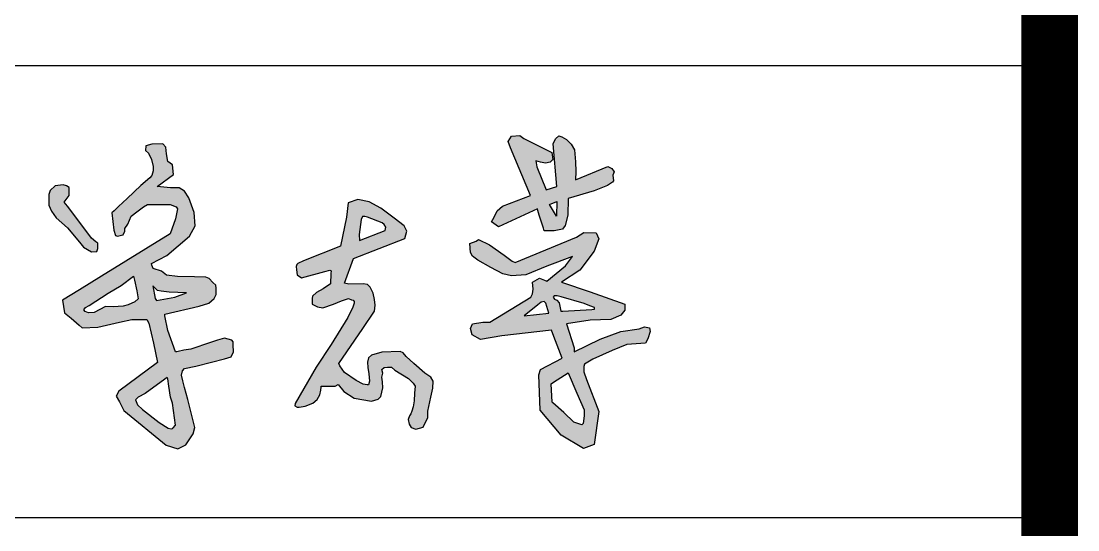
# Model space of a CAD drawing. Header units: inches. Extents: x -1293886 to -986005, y -15154 to 203628.
# Drawn here: x -988826 to -986955, y -2175 to -1275 of the extents above; entities that cross this region are included whole.
import ezdxf

# ---------------------------------------------------------------- set-up
doc = ezdxf.new("R2010")
doc.units = ezdxf.units.IN
doc.header["$LTSCALE"] = 100
doc.header["$MEASUREMENT"] = 0
doc.layers.get('0').update_dxf_attribs({"color": 252})
doc.layers.add('TK', color=142, linetype='Continuous')

# ---------------------------------------------------------------- blocks, each defined once
blk = doc.blocks.new('A$C05385F37')
at = {"layer": 'TK'}
for p, q in [((-8000, -28200), (-1000, -28200)), ((-8000, -29000), (-1000, -29000))]:
    blk.add_line(p, q, dxfattribs=at)

msp = doc.modelspace()

# ---------------------------------------------------------------- hatches: boundary and pattern name
h = msp.add_hatch(color=4)
h.dxf.hatch_style = 1
h.paths.add_polyline_path([(-987778.7, -1560.2), (-987777.4, -1557.6), (-987778.1, -1547.7), (-987776.1, -1541.8), (-987780, -1535.9), (-987787.3, -1532.6), (-987844.4, -1556.2), (-987843.8, -1541.1), (-987844.4, -1524.1), (-987846.4, -1503.1), (-987852.3, -1493.2), (-987860.2, -1484.7), (-987868.7, -1480.1), (-987874, -1478.1), (-987879.9, -1483.4), (-987883.8, -1492.5), (-987877.3, -1568.1), (-987896.3, -1574), (-987912.7, -1533.3), (-987914.6, -1522.3), (-987906.2, -1524.7), (-987897.6, -1526.7), (-987889.1, -1524.7), (-987884.5, -1520.1), (-987886.5, -1507.7), (-987935.7, -1482.7), (-987943, -1477.4), (-987957.4, -1478.8), (-987963.3, -1488), (-987959.7, -1499.4), (-987923.9, -1583.8), (-987973.8, -1602.9), (-987983, -1610.8), (-987988.3, -1621.9), (-987992.9, -1630.5), (-987980.4, -1639), (-987911.4, -1607.5), (-987910.8, -1610.1), (-987908.9, -1618.6), (-987901.2, -1641.8), (-987899.6, -1646.2), (-987881.9, -1646.2), (-987867.4, -1643.6), (-987862.8, -1637), (-987858.2, -1618.6), (-987857.6, -1589.1), (-987811.6, -1575.3), (-987787.9, -1566.1)])
h.paths.add_polyline_path([(-987877.7, -1594.6), (-987878.1, -1620.3), (-987890.5, -1599.5)], flags=16)
h = msp.add_hatch(color=4)
h.dxf.hatch_style = 1
h.paths.add_polyline_path([(-988743.8, -1602.9), (-988749.2, -1595.7), (-988740.7, -1583.9), (-988740.7, -1569.8), (-988745.2, -1566.7), (-988751.2, -1564.8), (-988765.5, -1566.8), (-988774.5, -1574.8), (-988776.9, -1582.1), (-988776.7, -1600.8), (-988772.1, -1611.3), (-988763.9, -1623), (-988743.3, -1641), (-988722.3, -1666.5), (-988715.3, -1675.1), (-988701.3, -1683.4), (-988691.8, -1682.8), (-988689.8, -1677.8), (-988689.8, -1672.3), (-988689.8, -1667.9), (-988693.4, -1665.9), (-988701.3, -1659), (-988732.6, -1617.6)])
h.paths.add_polyline_path([(-988528.8, -1588.1), (-988536.4, -1576.2), (-988545.8, -1570.3), (-988561, -1570.3), (-988584.8, -1567.9), (-988556.2, -1546.7), (-988557.7, -1529.5), (-988565.9, -1523.5), (-988568.1, -1510.1), (-988569.6, -1498.1), (-988574.9, -1492.2), (-988594.3, -1492.9), (-988604.8, -1495.9), (-988605.5, -1504.1), (-988600.3, -1508.6), (-988595.1, -1519.8), (-988592.1, -1532.5), (-988592.1, -1540), (-988594.3, -1548.2), (-988598, -1552.7), (-988613.7, -1566.1), (-988637.7, -1589.3), (-988653.4, -1603.5), (-988660.8, -1610.9), (-988665.3, -1614.7), (-988661.6, -1645.3), (-988658.6, -1654.3), (-988654.9, -1655.5), (-988648.1, -1654.2), (-988645.3, -1653.3), (-988642, -1646.9), (-988642, -1642), (-988637, -1634.6), (-988630.8, -1620.1), (-988620.7, -1612.7), (-988609, -1604.1), (-988601.8, -1599.4), (-988590.6, -1599.4), (-988576.1, -1599.4), (-988567.9, -1599.4), (-988561.6, -1599.4), (-988551.3, -1603.9), (-988549, -1607.4), (-988552.6, -1625.3), (-988562.1, -1651.3), (-988683.6, -1726.6), (-988722.3, -1750.6), (-988752.3, -1769.2), (-988748.7, -1791.3), (-988737.3, -1801), (-988722.8, -1813.3), (-988717.4, -1817.9), (-988689.7, -1816.5), (-988651.3, -1807.9), (-988629.9, -1803.1), (-988607.8, -1803.1), (-988603.2, -1803.1), (-988599.4, -1809.7), (-988591.6, -1844.8), (-988584, -1879.3), (-988653, -1930.2), (-988657.3, -1938.6), (-988651.8, -1948.9), (-988643.7, -1964), (-988568.7, -2025.3), (-988548.3, -2031.9), (-988534, -2024.8), (-988521.3, -2005.5), (-988518, -1994.1), (-988524.7, -1968.3), (-988530.7, -1944.8), (-988536.2, -1923.6), (-988539.3, -1911.6), (-988541.9, -1901.4), (-988540.2, -1893.9), (-988536.4, -1889.6), (-988516.3, -1885.7), (-988488.5, -1878.5), (-988465.8, -1872.9), (-988453.9, -1869.5), (-988450, -1860.5), (-988450.5, -1848.1), (-988450.5, -1842.6), (-988452.6, -1840), (-988459, -1837.9), (-988465.8, -1836.2), (-988477.8, -1840), (-988499.6, -1846.9), (-988516.3, -1852.8), (-988525.3, -1855.8), (-988537.7, -1857.5), (-988547.5, -1859.7), (-988550.1, -1860.1), (-988552.6, -1860.5), (-988565.9, -1822.9), (-988571.5, -1793.7), (-988510.8, -1779.5), (-988493.3, -1774.5), (-988483.9, -1765.8), (-988480.2, -1759), (-988480.2, -1747.6), (-988481.2, -1742.6), (-988486.6, -1737.6), (-988492.6, -1730.5), (-988499, -1728.5), (-988518.5, -1727.8), (-988548.7, -1727.2), (-988568.4, -1724.5), (-988577, -1717.5), (-988592, -1712.7), (-988595.1, -1704.3), (-988567.8, -1690.1), (-988527.5, -1655.5), (-988517.8, -1637.7), (-988519.4, -1613.6)])
h.paths.add_polyline_path([(-988592.6, -1743.5), (-988584.4, -1752.1), (-988577.5, -1753), (-988563.6, -1755), (-988533, -1756), (-988553.3, -1763.5), (-988586.1, -1769.3), (-988588.4, -1765.8)], flags=16)
h.paths.add_polyline_path([(-988626.9, -1726.3), (-988625.1, -1733.4), (-988620.6, -1752.5), (-988618.4, -1766.7), (-988624.2, -1772), (-988636.2, -1777.4), (-988645, -1779.6), (-988662.8, -1780.9), (-988676.1, -1780.2), (-988696.5, -1790.7), (-988706.3, -1791.5), (-988712.1, -1788.9), (-988714.7, -1785.8), (-988711.6, -1782.2), (-988705, -1778.2), (-988671.7, -1756.5), (-988648.6, -1743.2)], flags=16)
h.paths.add_polyline_path([(-988567.2, -1905.9), (-988565.9, -1908), (-988564.5, -1921), (-988561.1, -1940.8), (-988557.7, -1951), (-988552.2, -1990), (-988556.7, -1994.7), (-988558.9, -1997.1), (-988565.2, -1995.4), (-988581.6, -1985.2), (-988611, -1962.6), (-988619.8, -1954.4), (-988623.3, -1945.6), (-988618.5, -1940.8), (-988606.2, -1934), (-988590.5, -1923)], flags=16)
h = msp.add_hatch(color=4)
h.dxf.hatch_style = 1
h.paths.add_polyline_path([(-988200.2, -1767.6), (-988202.5, -1756.7), (-988207.7, -1745.9), (-988212.8, -1741.3), (-988220.2, -1740.2), (-988245.4, -1740.7), (-988253.3, -1739), (-988237.5, -1695.2), (-988146.2, -1660), (-988143, -1646.6), (-988147.5, -1637.6), (-988165.6, -1624.1), (-988189.1, -1606), (-988209.8, -1595.2), (-988229.7, -1590.7), (-988246.9, -1597), (-988249.6, -1622.3), (-988260.4, -1673.7), (-988325.8, -1699.4), (-988335.6, -1703.8), (-988337.8, -1706), (-988338.7, -1709.6), (-988338.2, -1715.3), (-988337.2, -1724.3), (-988329.4, -1729.3), (-988288.3, -1718.3), (-988279.5, -1716.1), (-988276.9, -1717.2), (-988277.3, -1721.9), (-988278, -1739.9), (-988291.2, -1748.7), (-988302.6, -1755.3), (-988309.9, -1761.9), (-988310.3, -1766.3), (-988310.3, -1775.8), (-988301.1, -1780.9), (-988291.6, -1782.4), (-988272.9, -1776.2), (-988258.6, -1770.3), (-988253.1, -1768.1), (-988246.1, -1766.3), (-988240.6, -1768.1), (-988238.1, -1768.9), (-988235.9, -1771.4), (-988236.2, -1774), (-988238.8, -1781.3), (-988247.2, -1799.6), (-988276.6, -1847.6), (-988303.7, -1887.6), (-988340.4, -1951.9), (-988340.9, -1956.2), (-988337.3, -1958), (-988333.8, -1958), (-988322.9, -1956.5), (-988309.4, -1951.1), (-988301.6, -1944.5), (-988296.8, -1936.2), (-988295.2, -1928.3), (-988294.5, -1922.7), (-988294.6, -1921), (-988269.9, -1921.4), (-988264.7, -1918.2), (-988254.3, -1930.5), (-988236.1, -1942.2), (-988205.6, -1947.4), (-988193.9, -1944.1), (-988188.7, -1939.6), (-988185.5, -1924), (-988186.1, -1913.6), (-988187.4, -1905.2), (-988185.5, -1898), (-988187.4, -1891.6), (-988182.9, -1888.3), (-988177.1, -1887.7), (-988169.9, -1887.7), (-988164.1, -1892.8), (-988140.2, -1907.6), (-988131.6, -1915.6), (-988128.2, -1921.3), (-988129.3, -1933.3), (-988129.9, -1947), (-988131.6, -1957.9), (-988133.9, -1965.3), (-988135.6, -1969.9), (-988138.5, -1973.9), (-988140.8, -1980.2), (-988139.1, -1988.2), (-988135.1, -1994.5), (-988127, -1997.3), (-988113.9, -1993.9), (-988105.9, -1976.8), (-988105.9, -1965.3), (-988100.2, -1940.8), (-988096.7, -1924.8), (-988096.2, -1912.2), (-988100.2, -1905.3), (-988111, -1897.9), (-988130.5, -1880.8), (-988144.2, -1868.8), (-988149.3, -1861.9), (-988154.5, -1859.6), (-988187.1, -1860.7), (-988205.4, -1866.5), (-988210.5, -1871), (-988212.8, -1878.5), (-988211.7, -1888.2), (-988210, -1899.6), (-988208.8, -1912.2), (-988210.5, -1918.5), (-988213.4, -1919), (-988220.2, -1917.3), (-988232.8, -1911), (-988253.4, -1896.8), (-988261.4, -1885.3), (-988263.1, -1881.3), (-988220.8, -1819), (-988200.2, -1788.2), (-988199.1, -1777.9)])
h.paths.add_polyline_path([(-988226.6, -1663.1), (-988227.1, -1652.7), (-988224, -1626.5), (-988221.7, -1621.2), (-988217.4, -1620.8), (-988212.8, -1621.9), (-988186.5, -1632.4), (-988182.8, -1635), (-988180.4, -1640), (-988181, -1645.7)], flags=16)
h = msp.add_hatch(color=4)
h.dxf.hatch_style = 1
h.paths.add_polyline_path([(-987811.2, -1682.2), (-987803.2, -1660.6), (-987807.7, -1650.1), (-987829.8, -1649.1), (-987842.4, -1657.6), (-987951.4, -1702.3), (-987956.5, -1699.8), (-987970.5, -1689.3), (-987996.9, -1671.1), (-988016.3, -1661.9), (-988020.4, -1664.6), (-988031.5, -1668.6), (-988030.5, -1684.8), (-988026.5, -1690.9), (-988017.4, -1697.9), (-987994.2, -1711.1), (-987972.9, -1722.2), (-987957.8, -1726.2), (-987932.5, -1724.2), (-987895.1, -1709), (-987849.6, -1691.9), (-987861.8, -1708), (-987895.1, -1735.3), (-987899.1, -1733.3), (-987908.2, -1730.3), (-987920.4, -1737.3), (-987919.4, -1749.5), (-987920.4, -1757.5), (-987923.4, -1763.6), (-987996.2, -1808), (-988008.3, -1808), (-988026.5, -1811.1), (-988030.5, -1819.2), (-988027.5, -1830.3), (-988012.3, -1838.4), (-987974.9, -1832.3), (-987887, -1822.2), (-987883, -1833.3), (-987867.8, -1871.7), (-987906.2, -1891.9), (-987909.3, -1901), (-987907.2, -1963.6), (-987869.8, -2008.1), (-987830.4, -2031.3), (-987811.2, -2024.2), (-987803.3, -1966), (-987825.1, -1909.5), (-987829.9, -1895.8), (-987829.9, -1886.2), (-987828.3, -1882.1), (-987813.9, -1873.3), (-987779.3, -1858), (-987753.6, -1847.6), (-987720.6, -1845.2), (-987716.6, -1837.1), (-987712.5, -1824.3), (-987713.3, -1817.8), (-987722.2, -1816.2), (-987731.8, -1819.4), (-987764, -1824.3), (-987801, -1837.9), (-987846.8, -1860.4), (-987846.8, -1853.2), (-987860.5, -1810.6), (-987818.7, -1804.2), (-987781.7, -1803.4), (-987764, -1795.3), (-987756.8, -1786.5), (-987756.8, -1776), (-987818.7, -1754.3), (-987869, -1737), (-987836.8, -1715.9)])
h.paths.add_polyline_path([(-987828.8, -1775.1), (-987819, -1778.8), (-987811, -1781.9), (-987811, -1785), (-987815.4, -1785.3), (-987867, -1788.4), (-987870.2, -1788.4), (-987873.1, -1773.8), (-987877.7, -1769.2), (-987881.8, -1766.9), (-987883.9, -1763.8), (-987882.4, -1761.3), (-987876.7, -1761.3), (-987869.9, -1763.3)], flags=16)
h.paths.add_polyline_path([(-987896.7, -1774.1), (-987891.5, -1792), (-987935.4, -1796.4), (-987910.9, -1777.4), (-987905.4, -1772.7), (-987900, -1771.6)], flags=16)
h.paths.add_polyline_path([(-987857.6, -1897.3), (-987842, -1933.4), (-987829.3, -1962.9), (-987828.8, -1973.4), (-987830.6, -1986.9), (-987833.4, -1989.6), (-987847.2, -1984.7), (-987865.3, -1968), (-987885.4, -1949.6), (-987887.3, -1916.8), (-987883.1, -1914.1)], flags=16)

# ---------------------------------------------------------------- linework, layer by layer
at = {"color": 4}
for points in [[(-987988.3, -1621.9), (-987983, -1610.8), (-987973.8, -1602.9), (-987923.9, -1583.8), (-987959.7, -1499.4), (-987963.3, -1488), (-987957.4, -1478.8), (-987943, -1477.4), (-987935.7, -1482.7), (-987886.5, -1507.7), (-987884.5, -1520.1), (-987889.1, -1524.7), (-987897.6, -1526.7), (-987906.2, -1524.7), (-987914.6, -1522.3), (-987912.7, -1533.3), (-987896.3, -1574), (-987877.3, -1568.1), (-987883.8, -1492.5), (-987879.9, -1483.4), (-987874, -1478.1), (-987868.7, -1480.1), (-987860.2, -1484.7), (-987852.3, -1493.2), (-987846.4, -1503.1), (-987844.4, -1524.1), (-987843.8, -1541.1), (-987844.4, -1556.2), (-987787.3, -1532.6), (-987780, -1535.9), (-987776.1, -1541.8), (-987778.1, -1547.7), (-987777.4, -1557.6), (-987778.7, -1560.2), (-987787.9, -1566.1), (-987811.6, -1575.3), (-987857.6, -1589.1), (-987858.2, -1618.6), (-987862.8, -1637), (-987867.4, -1643.6), (-987881.9, -1646.2), (-987899.6, -1646.2), (-987901.2, -1641.8), (-987908.9, -1618.6), (-987910.8, -1610.1), (-987911.4, -1607.5), (-987980.4, -1639), (-987992.9, -1630.5), (-987988.3, -1621.9)], [(-988561.6, -1599.4), (-988551.3, -1603.9), (-988549, -1607.4), (-988552.6, -1625.3), (-988562.1, -1651.3), (-988683.6, -1726.6), (-988722.3, -1750.6), (-988752.3, -1769.2), (-988748.7, -1791.3), (-988737.3, -1801), (-988722.8, -1813.3), (-988717.4, -1817.9), (-988689.7, -1816.5), (-988651.3, -1807.9), (-988629.9, -1803.1), (-988607.8, -1803.1), (-988603.2, -1803.1), (-988599.4, -1809.7), (-988591.6, -1844.8), (-988584, -1879.3), (-988653, -1930.2), (-988657.3, -1938.6), (-988651.8, -1948.9), (-988643.7, -1964), (-988568.7, -2025.3), (-988548.3, -2031.9), (-988534, -2024.8), (-988521.3, -2005.5), (-988518, -1994.1), (-988524.7, -1968.3), (-988530.7, -1944.8), (-988536.2, -1923.6), (-988539.3, -1911.6), (-988541.9, -1901.4), (-988540.2, -1893.9), (-988536.4, -1889.6), (-988516.3, -1885.7), (-988488.5, -1878.5), (-988465.8, -1872.9), (-988453.9, -1869.5), (-988450, -1860.5), (-988450.5, -1848.1), (-988450.5, -1842.6), (-988452.6, -1840), (-988459, -1837.9), (-988465.8, -1836.2), (-988477.8, -1840), (-988499.6, -1846.9), (-988516.3, -1852.8), (-988525.3, -1855.8), (-988537.7, -1857.5), (-988547.5, -1859.7), (-988550.1, -1860.1), (-988552.6, -1860.5), (-988565.9, -1822.9), (-988571, -1796.4), (-988571.2, -1793.6), (-988510.8, -1779.5), (-988493.3, -1774.5), (-988483.9, -1765.8), (-988480.2, -1759), (-988480.2, -1747.6), (-988481.2, -1742.6), (-988486.6, -1737.6), (-988492.6, -1730.5), (-988499, -1728.5), (-988518.5, -1727.8), (-988548.7, -1727.2), (-988568.4, -1724.5), (-988577, -1717.5), (-988592, -1712.7), (-988594.1, -1706.8), (-988594.7, -1704.1), (-988567.8, -1690.1), (-988527.5, -1655.5), (-988517.8, -1637.7), (-988519.4, -1613.6), (-988528.8, -1588.1), (-988536.4, -1576.2), (-988545.8, -1570.3), (-988561, -1570.3), (-988584.8, -1567.9), (-988556.2, -1546.7), (-988557.7, -1529.5), (-988565.9, -1523.5), (-988568.1, -1510.1), (-988569.6, -1498.1), (-988574.9, -1492.2), (-988594.3, -1492.9), (-988604.8, -1495.9), (-988605.5, -1504.1), (-988600.3, -1508.6), (-988595.1, -1519.8), (-988592.1, -1532.5), (-988592.1, -1540), (-988594.3, -1548.2), (-988598, -1552.7), (-988613.7, -1566.1), (-988637.7, -1589.3), (-988653.4, -1603.5), (-988660.8, -1610.9), (-988665.3, -1614.7), (-988661.6, -1645.3), (-988658.6, -1654.3), (-988654.9, -1655.5), (-988648.1, -1654.2)], [(-988765.5, -1566.8), (-988765.5, -1566.8), (-988774.5, -1574.8), (-988776.9, -1582.1), (-988776.7, -1600.8), (-988772.1, -1611.3), (-988763.9, -1623), (-988743.3, -1641), (-988722.3, -1666.5), (-988715.3, -1675.1), (-988701.3, -1683.4), (-988691.8, -1682.8), (-988689.8, -1677.8), (-988689.8, -1672.3), (-988689.8, -1667.9), (-988693.4, -1665.9), (-988701.3, -1659), (-988732.6, -1617.6), (-988743.8, -1602.9), (-988749.2, -1595.7), (-988749.2, -1595.7), (-988740.7, -1583.9), (-988740.7, -1569.8), (-988745.2, -1566.7), (-988751.2, -1564.8), (-988765.5, -1566.8)], [(-988648.1, -1654.2), (-988645.3, -1653.3), (-988642, -1646.9), (-988642, -1642), (-988637, -1634.6), (-988630.8, -1620.1), (-988620.7, -1612.7), (-988609, -1604.1), (-988601.8, -1599.4), (-988590.6, -1599.4), (-988576.1, -1599.4), (-988567.9, -1599.4), (-988561.6, -1599.4)], [(-988337.2, -1724.3), (-988329.4, -1729.3), (-988288.3, -1718.3), (-988279.5, -1716.1), (-988276.9, -1717.2), (-988277.3, -1721.9), (-988278, -1739.9), (-988291.2, -1748.7), (-988302.6, -1755.3), (-988309.9, -1761.9), (-988310.3, -1766.3), (-988310.3, -1775.8), (-988301.1, -1780.9), (-988291.6, -1782.4), (-988272.9, -1776.2), (-988258.6, -1770.3), (-988253.1, -1768.1), (-988246.1, -1766.3), (-988240.6, -1768.1), (-988238.1, -1768.9), (-988235.9, -1771.4), (-988236.2, -1774), (-988238.8, -1781.3), (-988247.2, -1799.6), (-988276.6, -1847.6), (-988303.7, -1887.6), (-988340.4, -1951.9), (-988340.9, -1956.2), (-988337.3, -1958), (-988333.8, -1958), (-988322.9, -1956.5), (-988309.4, -1951.1), (-988301.6, -1944.5), (-988296.8, -1936.2), (-988295.2, -1928.3), (-988294.5, -1922.7), (-988294.6, -1921), (-988269.9, -1921.4), (-988264.7, -1918.2), (-988254.3, -1930.5), (-988236.1, -1942.2), (-988205.6, -1947.4), (-988193.9, -1944.1), (-988188.7, -1939.6), (-988185.5, -1924), (-988186.1, -1913.6), (-988187.4, -1905.2), (-988185.5, -1898), (-988187.4, -1891.6), (-988182.9, -1888.3), (-988177.1, -1887.7), (-988169.9, -1887.7), (-988164.1, -1892.8), (-988140.2, -1907.6), (-988131.6, -1915.6), (-988128.2, -1921.3), (-988129.3, -1933.3), (-988129.9, -1947), (-988131.6, -1957.9), (-988133.9, -1965.3), (-988135.6, -1969.9), (-988138.5, -1973.9), (-988140.8, -1980.2), (-988139.1, -1988.2), (-988135.1, -1994.5), (-988127, -1997.3), (-988113.9, -1993.9), (-988105.9, -1976.8), (-988105.9, -1965.3), (-988100.2, -1940.8), (-988096.7, -1924.8), (-988096.2, -1912.2), (-988100.2, -1905.3), (-988111, -1897.9), (-988130.5, -1880.8), (-988144.2, -1868.8), (-988149.3, -1861.9), (-988154.5, -1859.6), (-988187.1, -1860.7), (-988205.4, -1866.5), (-988210.5, -1871), (-988212.8, -1878.5), (-988211.7, -1888.2), (-988210, -1899.6), (-988208.8, -1912.2), (-988210.5, -1918.5), (-988213.4, -1919), (-988220.2, -1917.3), (-988232.8, -1911), (-988253.4, -1896.8), (-988261.4, -1885.3), (-988263.1, -1881.3), (-988220.8, -1819), (-988200.2, -1788.2), (-988199.1, -1777.9), (-988200.2, -1767.6), (-988202.5, -1756.7), (-988207.7, -1745.9), (-988212.8, -1741.3), (-988220.2, -1740.2), (-988245.4, -1740.7), (-988253.3, -1739), (-988237.5, -1695.2), (-988146.2, -1660), (-988143, -1646.6), (-988147.5, -1637.6), (-988165.6, -1624.1), (-988189.1, -1606), (-988209.8, -1595.2), (-988229.7, -1590.7), (-988246.9, -1597), (-988249.6, -1622.3), (-988260.4, -1673.7), (-988325.8, -1699.4), (-988335.6, -1703.8), (-988337.8, -1706), (-988338.7, -1709.6), (-988338.2, -1715.3), (-988337.2, -1724.3)], [(-987890.5, -1599.5), (-987877.7, -1594.6), (-987878.1, -1620.3), (-987890.5, -1599.5)], [(-988226.6, -1663.1), (-988181, -1645.7), (-988180.4, -1640), (-988182.8, -1635), (-988186.5, -1632.4), (-988212.8, -1621.9), (-988217.4, -1620.8), (-988221.7, -1621.2), (-988224, -1626.5), (-988227.1, -1652.7), (-988226.6, -1663.1)], [(-988016.3, -1661.9), (-987996.9, -1671.1), (-987970.5, -1689.3), (-987956.5, -1699.8), (-987951.4, -1702.3), (-987842.4, -1657.6), (-987829.8, -1649.1), (-987807.7, -1650.1), (-987803.2, -1660.6), (-987811.2, -1682.2), (-987836.8, -1715.9), (-987869, -1737), (-987818.7, -1754.3), (-987756.8, -1776), (-987756.8, -1786.5), (-987764, -1795.3), (-987781.7, -1803.4), (-987818.7, -1804.2), (-987860.5, -1810.6), (-987846.8, -1853.2), (-987846.8, -1860.4), (-987801, -1837.9), (-987764, -1824.3), (-987731.8, -1819.4), (-987722.2, -1816.2), (-987713.3, -1817.8), (-987712.5, -1824.3), (-987716.6, -1837.1), (-987720.6, -1845.2), (-987753.6, -1847.6), (-987779.3, -1858), (-987813.9, -1873.3), (-987828.3, -1882.1), (-987829.9, -1886.2), (-987829.9, -1895.8), (-987825.1, -1909.5), (-987803.3, -1966), (-987811.2, -2024.2), (-987830.4, -2031.3), (-987869.8, -2008.1), (-987907.2, -1963.6), (-987909.3, -1901), (-987906.2, -1891.9), (-987867.8, -1871.7), (-987883, -1833.3), (-987887, -1822.2), (-987974.9, -1832.3), (-988012.3, -1838.4), (-988027.5, -1830.3), (-988030.5, -1819.2), (-988026.5, -1811.1), (-988008.3, -1808), (-987996.2, -1808), (-987923.4, -1763.6), (-987920.4, -1757.5), (-987919.4, -1749.5), (-987920.4, -1737.3), (-987908.2, -1730.3), (-987899.1, -1733.3), (-987895.1, -1735.3), (-987861.8, -1708), (-987849.6, -1691.9), (-987895.1, -1709), (-987932.5, -1724.2), (-987957.8, -1726.2), (-987972.9, -1722.2), (-987994.2, -1711.1), (-988017.4, -1697.9), (-988026.5, -1690.9), (-988030.5, -1684.8), (-988031.5, -1668.6), (-988020.4, -1664.6), (-988016.3, -1661.9)], [(-988626.9, -1726.3), (-988625.1, -1733.4), (-988620.6, -1752.5), (-988618.4, -1766.7), (-988624.2, -1772), (-988636.2, -1777.4), (-988645, -1779.6), (-988662.8, -1780.9), (-988676.1, -1780.2), (-988696.5, -1790.7), (-988706.3, -1791.5), (-988712.1, -1788.9), (-988714.7, -1785.8), (-988711.6, -1782.2), (-988705, -1778.2), (-988671.7, -1756.5), (-988648.6, -1743.2), (-988626.9, -1726.3)], [(-988592.6, -1743.5), (-988588.4, -1765.8), (-988586.1, -1769.3), (-988553.3, -1763.5), (-988533, -1756), (-988563.6, -1755), (-988577.5, -1753), (-988584.4, -1752.1), (-988592.6, -1743.5)], [(-987935.4, -1796.4), (-987891.5, -1792), (-987896.7, -1774.1), (-987900, -1771.6), (-987905.4, -1772.7), (-987910.9, -1777.4), (-987935.4, -1796.4)], [(-987873.1, -1773.8), (-987870.2, -1788.4), (-987867, -1788.4), (-987815.4, -1785.3), (-987811, -1785), (-987811, -1781.9), (-987819, -1778.8), (-987828.8, -1775.1), (-987869.9, -1763.3), (-987876.7, -1761.3), (-987882.4, -1761.3), (-987883.9, -1763.8), (-987881.8, -1766.9), (-987877.7, -1769.2), (-987873.1, -1773.8)], [(-988556.7, -1994.7), (-988552.2, -1990), (-988557.7, -1951), (-988561.1, -1940.8), (-988564.5, -1921), (-988565.9, -1908), (-988567.2, -1905.9), (-988590.5, -1923), (-988606.2, -1934), (-988618.5, -1940.8), (-988623.3, -1945.6), (-988619.8, -1954.4), (-988611, -1962.6), (-988581.6, -1985.2), (-988565.2, -1995.4), (-988560.1, -1996.8), (-988557.9, -1996.1), (-988556.7, -1994.7)], [(-987883.1, -1914.1), (-987857.6, -1897.3), (-987857.6, -1897.3), (-987842, -1933.4), (-987829.3, -1962.9), (-987828.8, -1973.4), (-987830.6, -1986.9), (-987833.4, -1989.6), (-987847.2, -1984.7), (-987865.3, -1968), (-987884.5, -1950.5), (-987885.4, -1949.5), (-987887.3, -1916.8), (-987883.1, -1914.1)]]:
    msp.add_lwpolyline(points, dxfattribs=at)
at = {"layer": 'TK', "const_width": 100}
msp.add_lwpolyline([(-1042905.2, -14153.6), (-987005.2, -14153.6), (-987005.2, 25846.4), (-1042905.2, 25846.4)], close=True, dxfattribs=at)

# ---------------------------------------------------------------- block references
at = {"color": 4}
msp.add_blockref('A$C05385F37', (-986005.2, 26846.4), dxfattribs=at)

doc.saveas('drawing.dxf')
